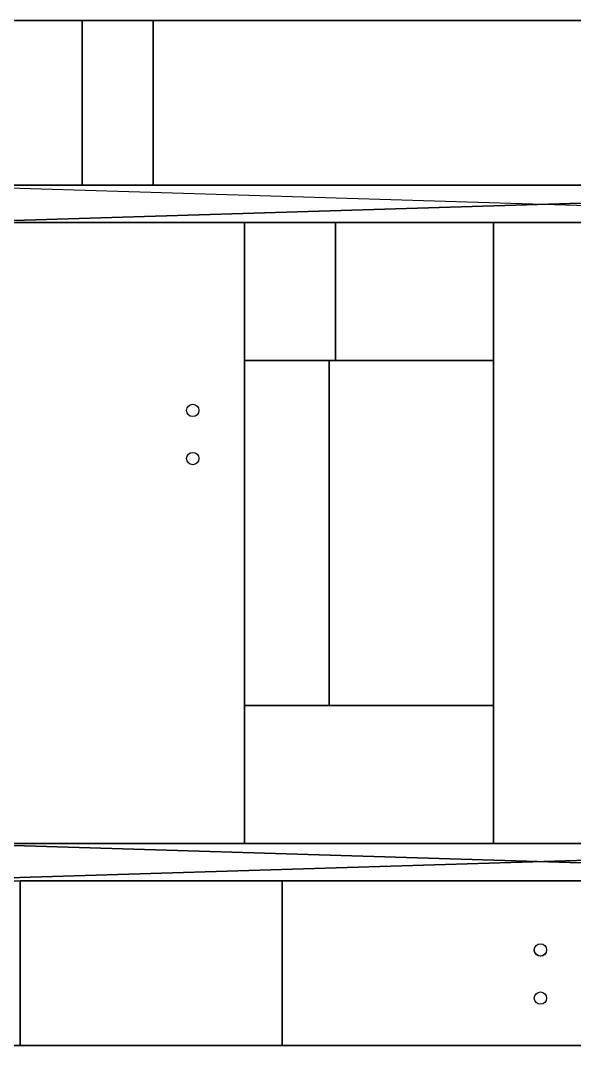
# Model space of a CAD drawing. Header units: metres. Extents: x -14 to 96, y -1 to 39.
# Drawn here: x 8.08 to 26.06, y 0 to 33.27 of the extents above; entities that cross this region are included whole.
import ezdxf

# ---------------------------------------------------------------- set-up
doc = ezdxf.new("R2010")
doc.units = ezdxf.units.M

msp = doc.modelspace()

# ---------------------------------------------------------------- linework, layer by layer
at = {"layer": 'ACTIVESTORAGE_BOT_1_ZN', "color": 43}
for points in [[(18.0975, 11.04106, 2.7432), (18.0975, 11.04106), (15.3543, 11.04106), (15.3543, 11.04106, 2.7432)], [(15.3543, 11.04106, 2.7432), (15.3543, 11.04106), (15.3543, 6.56114), (15.3543, 6.56114, 2.7432)], [(23.4315, 11.04106, 2.7432), (23.4315, 11.04106), (18.0975, 11.04106), (18.0975, 11.04106, 2.7432)], [(23.4315, 6.56114, 2.7432), (23.4315, 6.56114), (23.4315, 11.04106), (23.4315, 11.04106, 2.7432)], [(15.3543, 6.56114, 2.7432), (15.3543, 6.56114), (23.4315, 6.56114), (23.4315, 6.56114, 2.7432)]]:
    msp.add_3dface(points, dxfattribs=at)
at = {"layer": 'ACTIVESTORAGE_BOT_1_ZN', "color": 8}
msp.add_3dface([(23.4315, 11.04106), (23.4315, 6.56114), (15.3543, 6.56114), (15.3543, 11.04106)], dxfattribs=at)
at = {"layer": 'ACTIVESTORAGE_BOT_1_ZN', "color": 15}
msp.add_3dface([(15.3543, 11.04106, 2.7432), (15.3543, 6.56114, 2.7432), (23.4315, 6.56114, 2.7432), (23.4315, 11.04106, 2.7432)], dxfattribs=at)
at = {"layer": 'ACTIVESTORAGE_BOT_4_ZN', "color": 43}
for points in [[(18.31022, 26.71445, 2.7432), (18.31022, 26.71445), (15.3543, 26.71445), (15.3543, 26.71445, 2.7432)], [(15.3543, 26.71445, 2.7432), (15.3543, 26.71445), (15.3543, 22.23453), (15.3543, 22.23453, 2.7432)], [(18.31022, 22.23453, 2.7432), (18.31022, 22.23453), (18.31022, 26.71445), (18.31022, 26.71445, 2.7432)], [(15.3543, 22.23453, 2.7432), (15.3543, 22.23453), (18.0975, 22.23453), (18.0975, 22.23453, 2.7432)], [(18.0975, 22.23453, 2.7432), (18.0975, 22.23453), (18.31022, 22.23453), (18.31022, 22.23453, 2.7432)]]:
    msp.add_3dface(points, dxfattribs=at)
at = {"layer": 'ACTIVESTORAGE_BOT_4_ZN', "color": 8}
msp.add_3dface([(18.31022, 26.71445), (18.31022, 22.23453), (15.3543, 22.23453), (15.3543, 26.71445)], dxfattribs=at)
at = {"layer": 'ACTIVESTORAGE_BOT_4_ZN', "color": 15}
msp.add_3dface([(15.3543, 26.71445, 2.7432), (15.3543, 22.23453, 2.7432), (18.31022, 22.23453, 2.7432), (18.31022, 26.71445, 2.7432)], dxfattribs=at)
at = {"layer": 'ACTIVESTORAGE_MID_1_ZN', "color": 43}
for points in [[(18.0975, 11.04106, 6.7056), (18.0975, 11.04106, 3.9624), (15.3543, 11.04106, 3.9624), (15.3543, 11.04106, 6.7056)], [(15.3543, 11.04106, 6.7056), (15.3543, 11.04106, 3.9624), (15.3543, 6.56114, 3.9624), (15.3543, 6.56114, 6.7056)], [(23.4315, 11.04106, 6.7056), (23.4315, 11.04106, 3.9624), (18.0975, 11.04106, 3.9624), (18.0975, 11.04106, 6.7056)], [(23.4315, 6.56114, 6.7056), (23.4315, 6.56114, 3.9624), (23.4315, 11.04106, 3.9624), (23.4315, 11.04106, 6.7056)], [(15.3543, 6.56114, 6.7056), (15.3543, 6.56114, 3.9624), (23.4315, 6.56114, 3.9624), (23.4315, 6.56114, 6.7056)]]:
    msp.add_3dface(points, dxfattribs=at)
at = {"layer": 'ACTIVESTORAGE_MID_1_ZN', "color": 8}
msp.add_3dface([(23.4315, 11.04106, 3.9624), (23.4315, 6.56114, 3.9624), (15.3543, 6.56114, 3.9624), (15.3543, 11.04106, 3.9624)], dxfattribs=at)
at = {"layer": 'ACTIVESTORAGE_MID_1_ZN', "color": 15}
msp.add_3dface([(15.3543, 11.04106, 6.7056), (15.3543, 6.56114, 6.7056), (23.4315, 6.56114, 6.7056), (23.4315, 11.04106, 6.7056)], dxfattribs=at)
at = {"layer": 'ACTIVESTORAGE_MID_4_ZN', "color": 43}
for points in [[(18.31023, 26.71445, 6.7056), (18.31023, 26.71445, 3.9624), (15.3543, 26.71445, 3.9624), (15.3543, 26.71445, 6.7056)], [(15.3543, 26.71445, 6.7056), (15.3543, 26.71445, 3.9624), (15.3543, 22.23453, 3.9624), (15.3543, 22.23453, 6.7056)], [(18.31023, 22.23453, 6.7056), (18.31023, 22.23453, 3.9624), (18.31023, 26.71445, 3.9624), (18.31023, 26.71445, 6.7056)], [(15.3543, 22.23453, 6.7056), (15.3543, 22.23453, 3.9624), (18.0975, 22.23453, 3.9624), (18.0975, 22.23453, 6.7056)], [(18.0975, 22.23453, 6.7056), (18.0975, 22.23453, 3.9624), (18.31023, 22.23453, 3.9624), (18.31023, 22.23453, 6.7056)]]:
    msp.add_3dface(points, dxfattribs=at)
at = {"layer": 'ACTIVESTORAGE_MID_4_ZN', "color": 8}
msp.add_3dface([(18.31023, 26.71445, 3.9624), (18.31023, 22.23453, 3.9624), (15.3543, 22.23453, 3.9624), (15.3543, 26.71445, 3.9624)], dxfattribs=at)
at = {"layer": 'ACTIVESTORAGE_MID_4_ZN', "color": 15}
msp.add_3dface([(15.3543, 26.71445, 6.7056), (15.3543, 22.23453, 6.7056), (18.31023, 22.23453, 6.7056), (18.31023, 26.71445, 6.7056)], dxfattribs=at)
at = {"layer": 'ACTIVESTORAGE_TOP_1_ZN', "color": 43}
for points in [[(18.0975, 11.04106, 10.668), (18.0975, 11.04106, 7.9248), (15.3543, 11.04106, 7.9248), (15.3543, 11.04106, 10.668)], [(15.3543, 11.04106, 10.668), (15.3543, 11.04106, 7.9248), (15.3543, 6.56114, 7.9248), (15.3543, 6.56114, 10.668)], [(23.4315, 11.04106, 10.668), (23.4315, 11.04106, 7.9248), (18.0975, 11.04106, 7.9248), (18.0975, 11.04106, 10.668)], [(23.4315, 6.56114, 10.668), (23.4315, 6.56114, 7.9248), (23.4315, 11.04106, 7.9248), (23.4315, 11.04106, 10.668)], [(15.3543, 6.56114, 10.668), (15.3543, 6.56114, 7.9248), (23.4315, 6.56114, 7.9248), (23.4315, 6.56114, 10.668)]]:
    msp.add_3dface(points, dxfattribs=at)
at = {"layer": 'ACTIVESTORAGE_TOP_1_ZN', "color": 8}
msp.add_3dface([(23.4315, 11.04106, 7.9248), (23.4315, 6.56114, 7.9248), (15.3543, 6.56114, 7.9248), (15.3543, 11.04106, 7.9248)], dxfattribs=at)
at = {"layer": 'ACTIVESTORAGE_TOP_1_ZN', "color": 15}
msp.add_3dface([(15.3543, 11.04106, 10.668), (15.3543, 6.56114, 10.668), (23.4315, 6.56114, 10.668), (23.4315, 11.04106, 10.668)], dxfattribs=at)
at = {"layer": 'ACTIVESTORAGE_TOP_4_ZN', "color": 43}
for points in [[(18.31023, 26.71445, 10.668), (18.31023, 26.71445, 7.9248), (15.3543, 26.71445, 7.9248), (15.3543, 26.71445, 10.668)], [(15.3543, 26.71445, 10.668), (15.3543, 26.71445, 7.9248), (15.3543, 22.23453, 7.9248), (15.3543, 22.23453, 10.668)], [(18.31023, 22.23453, 10.668), (18.31023, 22.23453, 7.9248), (18.31023, 26.71445, 7.9248), (18.31023, 26.71445, 10.668)], [(15.3543, 22.23453, 10.668), (15.3543, 22.23453, 7.9248), (18.0975, 22.23453, 7.9248), (18.0975, 22.23453, 10.668)], [(18.0975, 22.23453, 10.668), (18.0975, 22.23453, 7.9248), (18.31023, 22.23453, 7.9248), (18.31023, 22.23453, 10.668)]]:
    msp.add_3dface(points, dxfattribs=at)
at = {"layer": 'ACTIVESTORAGE_TOP_4_ZN', "color": 8}
msp.add_3dface([(18.31023, 26.71445, 7.9248), (18.31023, 22.23453, 7.9248), (15.3543, 22.23453, 7.9248), (15.3543, 26.71445, 7.9248)], dxfattribs=at)
at = {"layer": 'ACTIVESTORAGE_TOP_4_ZN', "color": 15}
msp.add_3dface([(15.3543, 26.71445, 10.668), (15.3543, 22.23453, 10.668), (18.31023, 22.23453, 10.668), (18.31023, 26.71445, 10.668)], dxfattribs=at)
at = {"layer": 'CLASSROOM_BOT_ZN', "color": 43}
for points in [[(10.08221, 33.274, 2.7432), (10.08221, 33.274), (4.50374, 33.274), (4.50374, 33.274, 2.7432)], [(10.08221, 27.93365, 2.7432), (10.08221, 27.93365), (10.08221, 33.274), (10.08221, 33.274, 2.7432)], [(4.50374, 27.93365, 2.7432), (4.50374, 27.93365), (10.08221, 27.93365), (10.08221, 27.93365, 2.7432)]]:
    msp.add_3dface(points, dxfattribs=at)
at = {"layer": 'CLASSROOM_BOT_ZN', "color": 8}
msp.add_3dface([(10.08221, 33.274), (10.08221, 27.93365), (4.50374, 27.93365), (4.50374, 33.274)], dxfattribs=at)
at = {"layer": 'CLASSROOM_BOT_ZN', "color": 15}
msp.add_3dface([(4.50374, 33.274, 2.7432), (4.50374, 27.93365, 2.7432), (10.08221, 27.93365, 2.7432), (10.08221, 33.274, 2.7432)], dxfattribs=at)
at = {"layer": 'CLASSROOM_BOT_ZN', "color": 143}
msp.add_3dface([(10.05681, 33.274, 2.34088), (10.05681, 33.274, 1.02076), (4.52914, 33.274, 1.02076), (4.52914, 33.274, 2.34088)], dxfattribs=at)
at = {"layer": 'CORRIDOR_BOT_1_ZN', "color": 8}
msp.add_3dface([(4.50374, 5.34194), (5.72294, 6.56114), (44.18806, 6.56114)], dxfattribs=at)
at = {"layer": 'CORRIDOR_BOT_1_ZN', "color": 15}
for points in [[(4.50374, 5.34194, 2.7432), (45.40726, 5.34194, 2.7432), (44.18806, 6.56114, 2.7432)], [(4.50374, 5.34194, 2.7432), (44.18806, 6.56114, 2.7432), (5.72294, 6.56114, 2.7432)]]:
    msp.add_3dface(points, dxfattribs=at)
at = {"layer": 'CORRIDOR_BOT_1_ZN', "color": 43}
for points in [[(15.3543, 6.56114, 2.7432), (15.3543, 6.56114), (5.72294, 6.56114), (5.72294, 6.56114, 2.7432)], [(23.4315, 6.56114, 2.7432), (23.4315, 6.56114), (15.3543, 6.56114), (15.3543, 6.56114, 2.7432)], [(26.4795, 6.56114, 2.7432), (26.4795, 6.56114), (23.4315, 6.56114), (23.4315, 6.56114, 2.7432)], [(8.06926, 5.34194, 2.7432), (8.06926, 5.34194), (16.5735, 5.34194), (16.5735, 5.34194, 2.7432)], [(16.5735, 5.34194, 2.7432), (16.5735, 5.34194), (33.3375, 5.34194), (33.3375, 5.34194, 2.7432)]]:
    msp.add_3dface(points, dxfattribs=at)
at = {"layer": 'CORRIDOR_BOT_2_ZN', "color": 43}
for points in [[(10.08221, 27.93365, 2.7432), (10.08221, 27.93365), (4.50374, 27.93365), (4.50374, 27.93365, 2.7432)], [(45.40726, 27.93365, 2.7432), (45.40726, 27.93365), (10.08221, 27.93365), (10.08221, 27.93365, 2.7432)], [(5.72294, 26.71445, 2.7432), (5.72294, 26.71445), (15.3543, 26.71445), (15.3543, 26.71445, 2.7432)], [(15.3543, 26.71445, 2.7432), (15.3543, 26.71445), (18.31022, 26.71445), (18.31022, 26.71445, 2.7432)], [(18.31022, 26.71445, 2.7432), (18.31022, 26.71445), (23.4315, 26.71445), (23.4315, 26.71445, 2.7432)], [(23.4315, 26.71445, 2.7432), (23.4315, 26.71445), (26.4795, 26.71445), (26.4795, 26.71445, 2.7432)]]:
    msp.add_3dface(points, dxfattribs=at)
at = {"layer": 'CORRIDOR_BOT_2_ZN', "color": 8}
for points in [[(45.40726, 27.93365), (5.72294, 26.71445), (4.50374, 27.93365)], [(45.40726, 27.93365), (44.18806, 26.71445), (5.72294, 26.71445)]]:
    msp.add_3dface(points, dxfattribs=at)
at = {"layer": 'CORRIDOR_BOT_2_ZN', "color": 15}
msp.add_3dface([(4.50374, 27.93365, 2.7432), (5.72294, 26.71445, 2.7432), (44.18806, 26.71445, 2.7432)], dxfattribs=at)
at = {"layer": 'CORRIDOR_MID_1_ZN', "color": 8}
msp.add_3dface([(4.50374, 5.34194, 3.9624), (5.72294, 6.56114, 3.9624), (44.18806, 6.56114, 3.9624)], dxfattribs=at)
at = {"layer": 'CORRIDOR_MID_1_ZN', "color": 15}
for points in [[(4.50374, 5.34194, 6.7056), (45.40726, 5.34194, 6.7056), (44.18806, 6.56114, 6.7056)], [(4.50374, 5.34194, 6.7056), (44.18806, 6.56114, 6.7056), (5.72294, 6.56114, 6.7056)]]:
    msp.add_3dface(points, dxfattribs=at)
at = {"layer": 'CORRIDOR_MID_1_ZN', "color": 43}
for points in [[(15.3543, 6.56114, 6.7056), (15.3543, 6.56114, 3.9624), (5.72294, 6.56114, 3.9624), (5.72294, 6.56114, 6.7056)], [(23.4315, 6.56114, 6.7056), (23.4315, 6.56114, 3.9624), (15.3543, 6.56114, 3.9624), (15.3543, 6.56114, 6.7056)], [(26.4795, 6.56114, 6.7056), (26.4795, 6.56114, 3.9624), (23.4315, 6.56114, 3.9624), (23.4315, 6.56114, 6.7056)], [(8.06926, 5.34194, 6.7056), (8.06926, 5.34194, 3.9624), (16.5735, 5.34194, 3.9624), (16.5735, 5.34194, 6.7056)], [(16.5735, 5.34194, 6.7056), (16.5735, 5.34194, 3.9624), (33.3375, 5.34194, 3.9624), (33.3375, 5.34194, 6.7056)]]:
    msp.add_3dface(points, dxfattribs=at)
at = {"layer": 'CORRIDOR_MID_2_ZN', "color": 43}
for points in [[(10.08221, 27.93365, 6.7056), (10.08221, 27.93365, 3.9624), (4.50374, 27.93365, 3.9624), (4.50374, 27.93365, 6.7056)], [(12.39203, 27.93365, 6.7056), (12.39203, 27.93365, 3.9624), (10.08221, 27.93365, 3.9624), (10.08221, 27.93365, 6.7056)], [(45.40726, 27.93365, 6.7056), (45.40726, 27.93365, 3.9624), (12.39203, 27.93365, 3.9624), (12.39203, 27.93365, 6.7056)], [(5.72294, 26.71445, 6.7056), (5.72294, 26.71445, 3.9624), (15.3543, 26.71445, 3.9624), (15.3543, 26.71445, 6.7056)], [(15.3543, 26.71445, 6.7056), (15.3543, 26.71445, 3.9624), (18.31023, 26.71445, 3.9624), (18.31023, 26.71445, 6.7056)], [(18.31023, 26.71445, 6.7056), (18.31023, 26.71445, 3.9624), (23.4315, 26.71445, 3.9624), (23.4315, 26.71445, 6.7056)], [(23.4315, 26.71445, 6.7056), (23.4315, 26.71445, 3.9624), (26.4795, 26.71445, 3.9624), (26.4795, 26.71445, 6.7056)]]:
    msp.add_3dface(points, dxfattribs=at)
at = {"layer": 'CORRIDOR_MID_2_ZN', "color": 8}
for points in [[(45.40726, 27.93365, 3.9624), (5.72294, 26.71445, 3.9624), (4.50374, 27.93365, 3.9624)], [(45.40726, 27.93365, 3.9624), (44.18806, 26.71445, 3.9624), (5.72294, 26.71445, 3.9624)]]:
    msp.add_3dface(points, dxfattribs=at)
at = {"layer": 'CORRIDOR_MID_2_ZN', "color": 15}
msp.add_3dface([(4.50374, 27.93365, 6.7056), (5.72294, 26.71445, 6.7056), (44.18806, 26.71445, 6.7056)], dxfattribs=at)
at = {"layer": 'CORRIDOR_TOP_1_ZN', "color": 8}
msp.add_3dface([(4.50374, 5.34194, 7.9248), (5.72294, 6.56114, 7.9248), (44.18806, 6.56114, 7.9248)], dxfattribs=at)
at = {"layer": 'CORRIDOR_TOP_1_ZN', "color": 15}
for points in [[(4.50374, 5.34194, 10.668), (45.40726, 5.34194, 10.668), (44.18806, 6.56114, 10.668)], [(4.50374, 5.34194, 10.668), (44.18806, 6.56114, 10.668), (5.72294, 6.56114, 10.668)]]:
    msp.add_3dface(points, dxfattribs=at)
at = {"layer": 'CORRIDOR_TOP_1_ZN', "color": 43}
for points in [[(15.3543, 6.56114, 10.668), (15.3543, 6.56114, 7.9248), (5.72294, 6.56114, 7.9248), (5.72294, 6.56114, 10.668)], [(23.4315, 6.56114, 10.668), (23.4315, 6.56114, 7.9248), (15.3543, 6.56114, 7.9248), (15.3543, 6.56114, 10.668)], [(26.4795, 6.56114, 10.668), (26.4795, 6.56114, 7.9248), (23.4315, 6.56114, 7.9248), (23.4315, 6.56114, 10.668)], [(8.06926, 5.34194, 10.668), (8.06926, 5.34194, 7.9248), (16.5735, 5.34194, 7.9248), (16.5735, 5.34194, 10.668)], [(16.5735, 5.34194, 10.668), (16.5735, 5.34194, 7.9248), (33.3375, 5.34194, 7.9248), (33.3375, 5.34194, 10.668)]]:
    msp.add_3dface(points, dxfattribs=at)
at = {"layer": 'CORRIDOR_TOP_2_ZN', "color": 43}
for points in [[(10.08221, 27.93365, 10.668), (10.08221, 27.93365, 7.9248), (4.50374, 27.93365, 7.9248), (4.50374, 27.93365, 10.668)], [(12.39203, 27.93365, 10.668), (12.39203, 27.93365, 7.9248), (10.08221, 27.93365, 7.9248), (10.08221, 27.93365, 10.668)], [(45.40726, 27.93365, 10.668), (45.40726, 27.93365, 7.9248), (12.39203, 27.93365, 7.9248), (12.39203, 27.93365, 10.668)], [(5.72294, 26.71445, 10.668), (5.72294, 26.71445, 7.9248), (15.3543, 26.71445, 7.9248), (15.3543, 26.71445, 10.668)], [(15.3543, 26.71445, 10.668), (15.3543, 26.71445, 7.9248), (18.31023, 26.71445, 7.9248), (18.31023, 26.71445, 10.668)], [(18.31023, 26.71445, 10.668), (18.31023, 26.71445, 7.9248), (23.4315, 26.71445, 7.9248), (23.4315, 26.71445, 10.668)], [(23.4315, 26.71445, 10.668), (23.4315, 26.71445, 7.9248), (26.4795, 26.71445, 7.9248), (26.4795, 26.71445, 10.668)]]:
    msp.add_3dface(points, dxfattribs=at)
at = {"layer": 'CORRIDOR_TOP_2_ZN', "color": 8}
for points in [[(45.40726, 27.93365, 7.9248), (5.72294, 26.71445, 7.9248), (4.50374, 27.93365, 7.9248)], [(45.40726, 27.93365, 7.9248), (44.18806, 26.71445, 7.9248), (5.72294, 26.71445, 7.9248)]]:
    msp.add_3dface(points, dxfattribs=at)
at = {"layer": 'CORRIDOR_TOP_2_ZN', "color": 15}
msp.add_3dface([(4.50374, 27.93365, 10.668), (5.72294, 26.71445, 10.668), (44.18806, 26.71445, 10.668)], dxfattribs=at)
at = {"layer": 'DINING_BOT_ZN', "color": 43}
for points in [[(23.4315, 26.71445, 2.7432), (23.4315, 26.71445), (18.31022, 26.71445), (18.31022, 26.71445, 2.7432)], [(18.31022, 26.71445, 2.7432), (18.31022, 26.71445), (18.31022, 22.23453), (18.31022, 22.23453, 2.7432)], [(23.4315, 22.23453, 2.7432), (23.4315, 22.23453), (23.4315, 26.71445), (23.4315, 26.71445, 2.7432)], [(18.31022, 22.23453, 2.7432), (18.31022, 22.23453), (23.4315, 22.23453), (23.4315, 22.23453, 2.7432)]]:
    msp.add_3dface(points, dxfattribs=at)
at = {"layer": 'DINING_BOT_ZN', "color": 8}
msp.add_3dface([(23.4315, 26.71445), (23.4315, 22.23453), (18.31022, 22.23453), (18.31022, 26.71445)], dxfattribs=at)
at = {"layer": 'DINING_BOT_ZN', "color": 15}
msp.add_3dface([(18.31022, 26.71445, 2.7432), (18.31022, 22.23453, 2.7432), (23.4315, 22.23453, 2.7432), (23.4315, 26.71445, 2.7432)], dxfattribs=at)
at = {"layer": 'DINING_MID_ZN', "color": 43}
for points in [[(23.4315, 26.71445, 6.7056), (23.4315, 26.71445, 3.9624), (18.31023, 26.71445, 3.9624), (18.31023, 26.71445, 6.7056)], [(18.31023, 26.71445, 6.7056), (18.31023, 26.71445, 3.9624), (18.31023, 22.23453, 3.9624), (18.31023, 22.23453, 6.7056)], [(23.4315, 22.23453, 6.7056), (23.4315, 22.23453, 3.9624), (23.4315, 26.71445, 3.9624), (23.4315, 26.71445, 6.7056)], [(18.31023, 22.23453, 6.7056), (18.31023, 22.23453, 3.9624), (23.4315, 22.23453, 3.9624), (23.4315, 22.23453, 6.7056)]]:
    msp.add_3dface(points, dxfattribs=at)
at = {"layer": 'DINING_MID_ZN', "color": 8}
msp.add_3dface([(23.4315, 26.71445, 3.9624), (23.4315, 22.23453, 3.9624), (18.31023, 22.23453, 3.9624), (18.31023, 26.71445, 3.9624)], dxfattribs=at)
at = {"layer": 'DINING_MID_ZN', "color": 15}
msp.add_3dface([(18.31023, 26.71445, 6.7056), (18.31023, 22.23453, 6.7056), (23.4315, 22.23453, 6.7056), (23.4315, 26.71445, 6.7056)], dxfattribs=at)
at = {"layer": 'DINING_TOP_ZN', "color": 43}
for points in [[(23.4315, 26.71445, 10.668), (23.4315, 26.71445, 7.9248), (18.31023, 26.71445, 7.9248), (18.31023, 26.71445, 10.668)], [(18.31023, 26.71445, 10.668), (18.31023, 26.71445, 7.9248), (18.31023, 22.23453, 7.9248), (18.31023, 22.23453, 10.668)], [(23.4315, 22.23453, 10.668), (23.4315, 22.23453, 7.9248), (23.4315, 26.71445, 7.9248), (23.4315, 26.71445, 10.668)], [(18.31023, 22.23453, 10.668), (18.31023, 22.23453, 7.9248), (23.4315, 22.23453, 7.9248), (23.4315, 22.23453, 10.668)]]:
    msp.add_3dface(points, dxfattribs=at)
at = {"layer": 'DINING_TOP_ZN', "color": 8}
msp.add_3dface([(23.4315, 26.71445, 7.9248), (23.4315, 22.23453, 7.9248), (18.31023, 22.23453, 7.9248), (18.31023, 26.71445, 7.9248)], dxfattribs=at)
at = {"layer": 'DINING_TOP_ZN', "color": 15}
msp.add_3dface([(18.31023, 26.71445, 10.668), (18.31023, 22.23453, 10.668), (23.4315, 22.23453, 10.668), (23.4315, 26.71445, 10.668)], dxfattribs=at)
at = {"layer": 'ENCLOSEDOFFICE_BOT_3_ZN', "color": 5}
msp.add_circle((24.9555, 3.10268, 0.762), 0.2, dxfattribs=at)
msp.add_circle((24.9555, 3.10268, 0.762), 0.2, dxfattribs=at)
at = {"layer": 'ENCLOSEDOFFICE_BOT_3_ZN', "color": 10}
msp.add_circle((24.9555, 1.53967, 0.762), 0.2, dxfattribs=at)
msp.add_circle((24.9555, 1.53967, 0.762), 0.2, dxfattribs=at)
at = {"layer": 'ENCLOSEDOFFICE_BOT_3_ZN', "color": 43}
for points in [[(16.5735, 5.34194, 2.7432), (16.5735, 5.34194), (8.06926, 5.34194), (8.06926, 5.34194, 2.7432)], [(16.5735, 0, 2.7432), (16.5735, 0), (16.5735, 5.34194), (16.5735, 5.34194, 2.7432)], [(8.06926, 0, 2.7432), (8.06926, 0), (16.5735, 0), (16.5735, 0, 2.7432)]]:
    msp.add_3dface(points, dxfattribs=at)
at = {"layer": 'ENCLOSEDOFFICE_BOT_3_ZN', "color": 8}
msp.add_3dface([(16.5735, 5.34194), (16.5735, 0), (8.06926, 0), (8.06926, 5.34194)], dxfattribs=at)
at = {"layer": 'ENCLOSEDOFFICE_BOT_3_ZN', "color": 15}
msp.add_3dface([(8.06926, 5.34194, 2.7432), (8.06926, 0, 2.7432), (16.5735, 0, 2.7432), (16.5735, 5.34194, 2.7432)], dxfattribs=at)
at = {"layer": 'ENCLOSEDOFFICE_BOT_3_ZN', "color": 143}
msp.add_3dface([(8.09466, 0, 2.33672), (8.09466, 0, 1.02076), (16.5481, 0, 1.02076), (16.5481, 0, 2.33672)], dxfattribs=at)
at = {"layer": 'ENCLOSEDOFFICE_BOT_4_ZN', "color": 5}
msp.add_circle((24.9555, 3.10268, 0.762), 0.2, dxfattribs=at)
msp.add_circle((24.9555, 3.10268, 0.762), 0.2, dxfattribs=at)
at = {"layer": 'ENCLOSEDOFFICE_BOT_4_ZN', "color": 10}
msp.add_circle((24.9555, 1.53967, 0.762), 0.2, dxfattribs=at)
msp.add_circle((24.9555, 1.53967, 0.762), 0.2, dxfattribs=at)
at = {"layer": 'ENCLOSEDOFFICE_MID_3_ZN', "color": 43}
for points in [[(12.39203, 33.274, 6.7056), (12.39203, 33.274, 3.9624), (4.50374, 33.274, 3.9624), (4.50374, 33.274, 6.7056)], [(12.39203, 27.93365, 6.7056), (12.39203, 27.93365, 3.9624), (12.39203, 33.274, 3.9624), (12.39203, 33.274, 6.7056)], [(4.50374, 27.93365, 6.7056), (4.50374, 27.93365, 3.9624), (10.08221, 27.93365, 3.9624), (10.08221, 27.93365, 6.7056)], [(10.08221, 27.93365, 6.7056), (10.08221, 27.93365, 3.9624), (12.39203, 27.93365, 3.9624), (12.39203, 27.93365, 6.7056)]]:
    msp.add_3dface(points, dxfattribs=at)
at = {"layer": 'ENCLOSEDOFFICE_MID_3_ZN', "color": 8}
msp.add_3dface([(12.39203, 33.274, 3.9624), (12.39203, 27.93365, 3.9624), (4.50374, 27.93365, 3.9624), (4.50374, 33.274, 3.9624)], dxfattribs=at)
at = {"layer": 'ENCLOSEDOFFICE_MID_3_ZN', "color": 15}
msp.add_3dface([(4.50374, 33.274, 6.7056), (4.50374, 27.93365, 6.7056), (12.39203, 27.93365, 6.7056), (12.39203, 33.274, 6.7056)], dxfattribs=at)
at = {"layer": 'ENCLOSEDOFFICE_MID_3_ZN', "color": 143}
msp.add_3dface([(12.36663, 33.274, 6.29974), (12.36663, 33.274, 4.98316), (4.52914, 33.274, 4.98316), (4.52914, 33.274, 6.29974)], dxfattribs=at)
at = {"layer": 'ENCLOSEDOFFICE_MID_5_ZN', "color": 5}
msp.add_circle((13.67136, 20.61818, 0.762), 0.2, dxfattribs=at)
msp.add_circle((13.67136, 20.61818, 0.762), 0.2, dxfattribs=at)
at = {"layer": 'ENCLOSEDOFFICE_MID_5_ZN', "color": 10}
msp.add_circle((13.67136, 19.05229, 0.762), 0.2, dxfattribs=at)
msp.add_circle((13.67136, 19.05229, 0.762), 0.2, dxfattribs=at)
at = {"layer": 'ENCLOSEDOFFICE_TOP_3_ZN', "color": 43}
for points in [[(12.39203, 33.274, 10.668), (12.39203, 33.274, 7.9248), (4.50374, 33.274, 7.9248), (4.50374, 33.274, 10.668)], [(12.39203, 27.93365, 10.668), (12.39203, 27.93365, 7.9248), (12.39203, 33.274, 7.9248), (12.39203, 33.274, 10.668)], [(4.50374, 27.93365, 10.668), (4.50374, 27.93365, 7.9248), (10.08221, 27.93365, 7.9248), (10.08221, 27.93365, 10.668)], [(10.08221, 27.93365, 10.668), (10.08221, 27.93365, 7.9248), (12.39203, 27.93365, 7.9248), (12.39203, 27.93365, 10.668)]]:
    msp.add_3dface(points, dxfattribs=at)
at = {"layer": 'ENCLOSEDOFFICE_TOP_3_ZN', "color": 8}
msp.add_3dface([(12.39203, 33.274, 7.9248), (12.39203, 27.93365, 7.9248), (4.50374, 27.93365, 7.9248), (4.50374, 33.274, 7.9248)], dxfattribs=at)
at = {"layer": 'ENCLOSEDOFFICE_TOP_3_ZN', "color": 15}
msp.add_3dface([(4.50374, 33.274, 10.668), (4.50374, 27.93365, 10.668), (12.39203, 27.93365, 10.668), (12.39203, 33.274, 10.668)], dxfattribs=at)
at = {"layer": 'ENCLOSEDOFFICE_TOP_3_ZN', "color": 143}
msp.add_3dface([(12.36663, 33.274, 10.26214), (12.36663, 33.274, 8.94556), (4.52914, 33.274, 8.94556), (4.52914, 33.274, 10.26214)], dxfattribs=at)
at = {"layer": 'FIRSTFLOOR_PLENUM_ZN', "color": 43}
for points in [[(49.911, 33.274, 3.9624), (49.911, 33.274, 2.7432), (0, 33.274, 2.7432), (0, 33.274, 3.9624)], [(0, 0, 3.9624), (0, 0, 2.7432), (49.911, 0, 2.7432), (49.911, 0, 3.9624)]]:
    msp.add_3dface(points, dxfattribs=at)
at = {"layer": 'FIRSTFLOOR_PLENUM_ZN', "color": 8}
for points in [[(10.08221, 33.274, 2.7432), (10.08221, 27.93365, 2.7432), (4.50374, 27.93365, 2.7432), (4.50374, 33.274, 2.7432)], [(45.40726, 33.274, 2.7432), (45.40726, 27.93365, 2.7432), (10.08221, 27.93365, 2.7432), (10.08221, 33.274, 2.7432)], [(45.40726, 27.93365, 2.7432), (5.72294, 26.71445, 2.7432), (4.50374, 27.93365, 2.7432)], [(45.40726, 27.93365, 2.7432), (44.18806, 26.71445, 2.7432), (5.72294, 26.71445, 2.7432)], [(15.3543, 26.71445, 2.7432), (15.3543, 6.56114, 2.7432), (5.72294, 6.56114, 2.7432), (5.72294, 26.71445, 2.7432)], [(18.31022, 26.71445, 2.7432), (18.31022, 22.23453, 2.7432), (15.3543, 22.23453, 2.7432), (15.3543, 26.71445, 2.7432)], [(23.4315, 26.71445, 2.7432), (23.4315, 22.23453, 2.7432), (18.31022, 22.23453, 2.7432), (18.31022, 26.71445, 2.7432)], [(26.4795, 26.71445, 2.7432), (26.4795, 6.56114, 2.7432), (23.4315, 6.56114, 2.7432), (23.4315, 26.71445, 2.7432)], [(18.0975, 22.23453, 2.7432), (18.0975, 11.04106, 2.7432), (15.3543, 11.04106, 2.7432), (15.3543, 22.23453, 2.7432)], [(23.4315, 22.23453, 2.7432), (23.4315, 11.04106, 2.7432), (18.0975, 11.04106, 2.7432), (18.0975, 22.23453, 2.7432)], [(23.4315, 11.04106, 2.7432), (23.4315, 6.56114, 2.7432), (15.3543, 6.56114, 2.7432), (15.3543, 11.04106, 2.7432)], [(4.50374, 5.34194, 2.7432), (5.72294, 6.56114, 2.7432), (44.18806, 6.56114, 2.7432)], [(16.5735, 5.34194, 2.7432), (16.5735, 0, 2.7432), (8.06926, 0, 2.7432), (8.06926, 5.34194, 2.7432)], [(33.3375, 5.34194, 2.7432), (33.3375, 0, 2.7432), (16.5735, 0, 2.7432), (16.5735, 5.34194, 2.7432)]]:
    msp.add_3dface(points, dxfattribs=at)
at = {"layer": 'FIRSTFLOOR_PLENUM_ZN', "color": 15}
for points in [[(4.50374, 33.274, 3.9624), (4.50374, 27.93365, 3.9624), (12.39203, 27.93365, 3.9624), (12.39203, 33.274, 3.9624)], [(12.39203, 33.274, 3.9624), (12.39203, 27.93365, 3.9624), (45.40726, 27.93365, 3.9624), (45.40726, 33.274, 3.9624)], [(4.50374, 27.93365, 3.9624), (5.72294, 26.71445, 3.9624), (44.18806, 26.71445, 3.9624)], [(5.72294, 26.71445, 3.9624), (5.72294, 6.56114, 3.9624), (15.3543, 6.56114, 3.9624), (15.3543, 26.71445, 3.9624)], [(15.3543, 26.71445, 3.9624), (15.3543, 22.23453, 3.9624), (18.31023, 22.23453, 3.9624), (18.31023, 26.71445, 3.9624)], [(18.31023, 26.71445, 3.9624), (18.31023, 22.23453, 3.9624), (23.4315, 22.23453, 3.9624), (23.4315, 26.71445, 3.9624)], [(23.4315, 26.71445, 3.9624), (23.4315, 6.56114, 3.9624), (26.4795, 6.56114, 3.9624), (26.4795, 26.71445, 3.9624)], [(15.3543, 22.23453, 3.9624), (15.3543, 11.04106, 3.9624), (18.0975, 11.04106, 3.9624), (18.0975, 22.23453, 3.9624)], [(18.0975, 22.23453, 3.9624), (18.0975, 11.04106, 3.9624), (23.4315, 11.04106, 3.9624), (23.4315, 22.23453, 3.9624)], [(15.3543, 11.04106, 3.9624), (15.3543, 6.56114, 3.9624), (23.4315, 6.56114, 3.9624), (23.4315, 11.04106, 3.9624)], [(5.72294, 6.56114, 3.9624), (4.50374, 5.34194, 3.9624), (45.40726, 5.34194, 3.9624)], [(44.18806, 6.56114, 3.9624), (5.72294, 6.56114, 3.9624), (45.40726, 5.34194, 3.9624)], [(8.06926, 5.34194, 3.9624), (8.06926, 0, 3.9624), (41.84174, 0, 3.9624), (41.84174, 5.34194, 3.9624)]]:
    msp.add_3dface(points, dxfattribs=at)
at = {"layer": 'LOBBY_BOT_ZN', "color": 43}
for points in [[(26.4795, 26.71445, 2.7432), (26.4795, 26.71445), (23.4315, 26.71445), (23.4315, 26.71445, 2.7432)], [(23.4315, 26.71445, 2.7432), (23.4315, 26.71445), (23.4315, 22.23453), (23.4315, 22.23453, 2.7432)], [(23.4315, 22.23453, 2.7432), (23.4315, 22.23453), (23.4315, 11.04106), (23.4315, 11.04106, 2.7432)], [(23.4315, 11.04106, 2.7432), (23.4315, 11.04106), (23.4315, 6.56114), (23.4315, 6.56114, 2.7432)], [(23.4315, 6.56114, 2.7432), (23.4315, 6.56114), (26.4795, 6.56114), (26.4795, 6.56114, 2.7432)]]:
    msp.add_3dface(points, dxfattribs=at)
at = {"layer": 'LOBBY_BOT_ZN', "color": 8}
msp.add_3dface([(26.4795, 26.71445), (26.4795, 6.56114), (23.4315, 6.56114), (23.4315, 26.71445)], dxfattribs=at)
at = {"layer": 'LOBBY_BOT_ZN', "color": 15}
msp.add_3dface([(23.4315, 26.71445, 2.7432), (23.4315, 6.56114, 2.7432), (26.4795, 6.56114, 2.7432), (26.4795, 26.71445, 2.7432)], dxfattribs=at)
at = {"layer": 'LOBBY_MID_ZN', "color": 43}
for points in [[(26.4795, 26.71445, 6.7056), (26.4795, 26.71445, 3.9624), (23.4315, 26.71445, 3.9624), (23.4315, 26.71445, 6.7056)], [(23.4315, 26.71445, 6.7056), (23.4315, 26.71445, 3.9624), (23.4315, 22.23453, 3.9624), (23.4315, 22.23453, 6.7056)], [(23.4315, 22.23453, 6.7056), (23.4315, 22.23453, 3.9624), (23.4315, 11.04106, 3.9624), (23.4315, 11.04106, 6.7056)], [(23.4315, 11.04106, 6.7056), (23.4315, 11.04106, 3.9624), (23.4315, 6.56114, 3.9624), (23.4315, 6.56114, 6.7056)], [(23.4315, 6.56114, 6.7056), (23.4315, 6.56114, 3.9624), (26.4795, 6.56114, 3.9624), (26.4795, 6.56114, 6.7056)]]:
    msp.add_3dface(points, dxfattribs=at)
at = {"layer": 'LOBBY_MID_ZN', "color": 8}
msp.add_3dface([(26.4795, 26.71445, 3.9624), (26.4795, 6.56114, 3.9624), (23.4315, 6.56114, 3.9624), (23.4315, 26.71445, 3.9624)], dxfattribs=at)
at = {"layer": 'LOBBY_MID_ZN', "color": 15}
msp.add_3dface([(23.4315, 26.71445, 6.7056), (23.4315, 6.56114, 6.7056), (26.4795, 6.56114, 6.7056), (26.4795, 26.71445, 6.7056)], dxfattribs=at)
at = {"layer": 'LOBBY_TOP_ZN', "color": 43}
for points in [[(26.4795, 26.71445, 10.668), (26.4795, 26.71445, 7.9248), (23.4315, 26.71445, 7.9248), (23.4315, 26.71445, 10.668)], [(23.4315, 26.71445, 10.668), (23.4315, 26.71445, 7.9248), (23.4315, 22.23453, 7.9248), (23.4315, 22.23453, 10.668)], [(23.4315, 22.23453, 10.668), (23.4315, 22.23453, 7.9248), (23.4315, 11.04106, 7.9248), (23.4315, 11.04106, 10.668)], [(23.4315, 11.04106, 10.668), (23.4315, 11.04106, 7.9248), (23.4315, 6.56114, 7.9248), (23.4315, 6.56114, 10.668)], [(23.4315, 6.56114, 10.668), (23.4315, 6.56114, 7.9248), (26.4795, 6.56114, 7.9248), (26.4795, 6.56114, 10.668)]]:
    msp.add_3dface(points, dxfattribs=at)
at = {"layer": 'LOBBY_TOP_ZN', "color": 8}
msp.add_3dface([(26.4795, 26.71445, 7.9248), (26.4795, 6.56114, 7.9248), (23.4315, 6.56114, 7.9248), (23.4315, 26.71445, 7.9248)], dxfattribs=at)
at = {"layer": 'LOBBY_TOP_ZN', "color": 15}
msp.add_3dface([(23.4315, 26.71445, 10.668), (23.4315, 6.56114, 10.668), (26.4795, 6.56114, 10.668), (26.4795, 26.71445, 10.668)], dxfattribs=at)
at = {"layer": 'LOUNGE_BOT_ZN', "color": 5}
msp.add_circle((24.9555, 3.10268, 0.762), 0.2, dxfattribs=at)
msp.add_circle((24.9555, 3.10268, 0.762), 0.2, dxfattribs=at)
at = {"layer": 'LOUNGE_BOT_ZN', "color": 10}
msp.add_circle((24.9555, 1.53967, 0.762), 0.2, dxfattribs=at)
msp.add_circle((24.9555, 1.53967, 0.762), 0.2, dxfattribs=at)
at = {"layer": 'LOUNGE_BOT_ZN', "color": 43}
for points in [[(33.3375, 5.34194, 2.7432), (33.3375, 5.34194), (16.5735, 5.34194), (16.5735, 5.34194, 2.7432)], [(16.5735, 5.34194, 2.7432), (16.5735, 5.34194), (16.5735, 0), (16.5735, 0, 2.7432)], [(16.5735, 0, 2.7432), (16.5735, 0), (33.3375, 0), (33.3375, 0, 2.7432)]]:
    msp.add_3dface(points, dxfattribs=at)
at = {"layer": 'LOUNGE_BOT_ZN', "color": 8}
msp.add_3dface([(33.3375, 5.34194), (33.3375, 0), (16.5735, 0), (16.5735, 5.34194)], dxfattribs=at)
at = {"layer": 'LOUNGE_BOT_ZN', "color": 15}
msp.add_3dface([(16.5735, 5.34194, 2.7432), (16.5735, 0, 2.7432), (33.3375, 0, 2.7432), (33.3375, 5.34194, 2.7432)], dxfattribs=at)
at = {"layer": 'LOUNGE_BOT_ZN', "color": 143}
msp.add_3dface([(16.5989, 0, 2.33284), (16.5989, 0, 1.02076), (33.3121, 0, 1.02076), (33.3121, 0, 2.33284)], dxfattribs=at)
at = {"layer": 'MIDFLOOR_PLENUM_ZN', "color": 43}
for points in [[(49.911, 33.274, 7.9248), (49.911, 33.274, 6.7056), (0, 33.274, 6.7056), (0, 33.274, 7.9248)], [(0, 0, 7.9248), (0, 0, 6.7056), (49.911, 0, 6.7056), (49.911, 0, 7.9248)]]:
    msp.add_3dface(points, dxfattribs=at)
at = {"layer": 'MIDFLOOR_PLENUM_ZN', "color": 8}
for points in [[(12.39203, 33.274, 6.7056), (12.39203, 27.93365, 6.7056), (4.50374, 27.93365, 6.7056), (4.50374, 33.274, 6.7056)], [(45.40726, 33.274, 6.7056), (45.40726, 27.93365, 6.7056), (12.39203, 27.93365, 6.7056), (12.39203, 33.274, 6.7056)], [(45.40726, 27.93365, 6.7056), (5.72294, 26.71445, 6.7056), (4.50374, 27.93365, 6.7056)], [(45.40726, 27.93365, 6.7056), (44.18806, 26.71445, 6.7056), (5.72294, 26.71445, 6.7056)], [(15.3543, 26.71445, 6.7056), (15.3543, 6.56114, 6.7056), (5.72294, 6.56114, 6.7056), (5.72294, 26.71445, 6.7056)], [(18.31023, 26.71445, 6.7056), (18.31023, 22.23453, 6.7056), (15.3543, 22.23453, 6.7056), (15.3543, 26.71445, 6.7056)], [(23.4315, 26.71445, 6.7056), (23.4315, 22.23453, 6.7056), (18.31023, 22.23453, 6.7056), (18.31023, 26.71445, 6.7056)], [(26.4795, 26.71445, 6.7056), (26.4795, 6.56114, 6.7056), (23.4315, 6.56114, 6.7056), (23.4315, 26.71445, 6.7056)], [(18.0975, 22.23453, 6.7056), (18.0975, 11.04106, 6.7056), (15.3543, 11.04106, 6.7056), (15.3543, 22.23453, 6.7056)], [(23.4315, 22.23453, 6.7056), (23.4315, 11.04106, 6.7056), (18.0975, 11.04106, 6.7056), (18.0975, 22.23453, 6.7056)], [(23.4315, 11.04106, 6.7056), (23.4315, 6.56114, 6.7056), (15.3543, 6.56114, 6.7056), (15.3543, 11.04106, 6.7056)], [(4.50374, 5.34194, 6.7056), (5.72294, 6.56114, 6.7056), (44.18806, 6.56114, 6.7056)], [(41.84174, 5.34194, 6.7056), (41.84174, 0, 6.7056), (8.06926, 0, 6.7056), (8.06926, 5.34194, 6.7056)]]:
    msp.add_3dface(points, dxfattribs=at)
at = {"layer": 'OPENOFFICE_BOT_1_ZN', "color": 43}
for points in [[(15.3543, 26.71445, 2.7432), (15.3543, 26.71445), (5.72294, 26.71445), (5.72294, 26.71445, 2.7432)], [(15.3543, 22.23453, 2.7432), (15.3543, 22.23453), (15.3543, 26.71445), (15.3543, 26.71445, 2.7432)], [(15.3543, 11.04106, 2.7432), (15.3543, 11.04106), (15.3543, 22.23453), (15.3543, 22.23453, 2.7432)], [(15.3543, 6.56114, 2.7432), (15.3543, 6.56114), (15.3543, 11.04106), (15.3543, 11.04106, 2.7432)], [(5.72294, 6.56114, 2.7432), (5.72294, 6.56114), (15.3543, 6.56114), (15.3543, 6.56114, 2.7432)]]:
    msp.add_3dface(points, dxfattribs=at)
at = {"layer": 'OPENOFFICE_BOT_1_ZN', "color": 8}
msp.add_3dface([(15.3543, 26.71445), (15.3543, 6.56114), (5.72294, 6.56114), (5.72294, 26.71445)], dxfattribs=at)
at = {"layer": 'OPENOFFICE_BOT_1_ZN', "color": 15}
msp.add_3dface([(5.72294, 26.71445, 2.7432), (5.72294, 6.56114, 2.7432), (15.3543, 6.56114, 2.7432), (15.3543, 26.71445, 2.7432)], dxfattribs=at)
at = {"layer": 'OPENOFFICE_BOT_3_ZN', "color": 43}
for points in [[(45.40726, 33.274, 2.7432), (45.40726, 33.274), (10.08221, 33.274), (10.08221, 33.274, 2.7432)], [(10.08221, 33.274, 2.7432), (10.08221, 33.274), (10.08221, 27.93365), (10.08221, 27.93365, 2.7432)], [(10.08221, 27.93365, 2.7432), (10.08221, 27.93365), (45.40726, 27.93365), (45.40726, 27.93365, 2.7432)]]:
    msp.add_3dface(points, dxfattribs=at)
at = {"layer": 'OPENOFFICE_BOT_3_ZN', "color": 8}
msp.add_3dface([(45.40726, 33.274), (45.40726, 27.93365), (10.08221, 27.93365), (10.08221, 33.274)], dxfattribs=at)
at = {"layer": 'OPENOFFICE_BOT_3_ZN', "color": 15}
msp.add_3dface([(10.08221, 33.274, 2.7432), (10.08221, 27.93365, 2.7432), (45.40726, 27.93365, 2.7432), (45.40726, 33.274, 2.7432)], dxfattribs=at)
at = {"layer": 'OPENOFFICE_BOT_3_ZN', "color": 143}
msp.add_3dface([(45.38186, 33.274, 2.33075), (45.38186, 33.274, 1.02076), (10.10761, 33.274, 1.02076), (10.10761, 33.274, 2.33075)], dxfattribs=at)
at = {"layer": 'OPENOFFICE_MID_1_ZN', "color": 43}
for points in [[(15.3543, 26.71445, 6.7056), (15.3543, 26.71445, 3.9624), (5.72294, 26.71445, 3.9624), (5.72294, 26.71445, 6.7056)], [(15.3543, 22.23453, 6.7056), (15.3543, 22.23453, 3.9624), (15.3543, 26.71445, 3.9624), (15.3543, 26.71445, 6.7056)], [(15.3543, 11.04106, 6.7056), (15.3543, 11.04106, 3.9624), (15.3543, 22.23453, 3.9624), (15.3543, 22.23453, 6.7056)], [(15.3543, 6.56114, 6.7056), (15.3543, 6.56114, 3.9624), (15.3543, 11.04106, 3.9624), (15.3543, 11.04106, 6.7056)], [(5.72294, 6.56114, 6.7056), (5.72294, 6.56114, 3.9624), (15.3543, 6.56114, 3.9624), (15.3543, 6.56114, 6.7056)]]:
    msp.add_3dface(points, dxfattribs=at)
at = {"layer": 'OPENOFFICE_MID_1_ZN', "color": 8}
msp.add_3dface([(15.3543, 26.71445, 3.9624), (15.3543, 6.56114, 3.9624), (5.72294, 6.56114, 3.9624), (5.72294, 26.71445, 3.9624)], dxfattribs=at)
at = {"layer": 'OPENOFFICE_MID_1_ZN', "color": 15}
msp.add_3dface([(5.72294, 26.71445, 6.7056), (5.72294, 6.56114, 6.7056), (15.3543, 6.56114, 6.7056), (15.3543, 26.71445, 6.7056)], dxfattribs=at)
at = {"layer": 'OPENOFFICE_MID_3_ZN', "color": 43}
for points in [[(45.40726, 33.274, 6.7056), (45.40726, 33.274, 3.9624), (12.39203, 33.274, 3.9624), (12.39203, 33.274, 6.7056)], [(12.39203, 33.274, 6.7056), (12.39203, 33.274, 3.9624), (12.39203, 27.93365, 3.9624), (12.39203, 27.93365, 6.7056)], [(12.39203, 27.93365, 6.7056), (12.39203, 27.93365, 3.9624), (45.40726, 27.93365, 3.9624), (45.40726, 27.93365, 6.7056)]]:
    msp.add_3dface(points, dxfattribs=at)
at = {"layer": 'OPENOFFICE_MID_3_ZN', "color": 8}
msp.add_3dface([(45.40726, 33.274, 3.9624), (45.40726, 27.93365, 3.9624), (12.39203, 27.93365, 3.9624), (12.39203, 33.274, 3.9624)], dxfattribs=at)
at = {"layer": 'OPENOFFICE_MID_3_ZN', "color": 15}
msp.add_3dface([(12.39203, 33.274, 6.7056), (12.39203, 27.93365, 6.7056), (45.40726, 27.93365, 6.7056), (45.40726, 33.274, 6.7056)], dxfattribs=at)
at = {"layer": 'OPENOFFICE_MID_3_ZN', "color": 143}
msp.add_3dface([(45.38186, 33.274, 6.29328), (45.38186, 33.274, 4.98316), (12.41743, 33.274, 4.98316), (12.41743, 33.274, 6.29328)], dxfattribs=at)
at = {"layer": 'OPENOFFICE_MID_4_ZN', "color": 5}
msp.add_circle((24.9555, 3.10001, 4.7244), 0.2, dxfattribs=at)
msp.add_circle((24.9555, 3.10001, 4.7244), 0.2, dxfattribs=at)
at = {"layer": 'OPENOFFICE_MID_4_ZN', "color": 10}
msp.add_circle((24.9555, 1.53835, 4.7244), 0.2, dxfattribs=at)
msp.add_circle((24.9555, 1.53835, 4.7244), 0.2, dxfattribs=at)
at = {"layer": 'OPENOFFICE_MID_4_ZN', "color": 43}
for points in [[(16.5735, 5.34194, 6.7056), (16.5735, 5.34194, 3.9624), (8.06926, 5.34194, 3.9624), (8.06926, 5.34194, 6.7056)], [(33.3375, 5.34194, 6.7056), (33.3375, 5.34194, 3.9624), (16.5735, 5.34194, 3.9624), (16.5735, 5.34194, 6.7056)], [(8.06926, 0, 6.7056), (8.06926, 0, 3.9624), (41.84174, 0, 3.9624), (41.84174, 0, 6.7056)]]:
    msp.add_3dface(points, dxfattribs=at)
at = {"layer": 'OPENOFFICE_MID_4_ZN', "color": 8}
msp.add_3dface([(41.84174, 5.34194, 3.9624), (41.84174, 0, 3.9624), (8.06926, 0, 3.9624), (8.06926, 5.34194, 3.9624)], dxfattribs=at)
at = {"layer": 'OPENOFFICE_MID_4_ZN', "color": 15}
msp.add_3dface([(8.06926, 5.34194, 6.7056), (8.06926, 0, 6.7056), (41.84174, 0, 6.7056), (41.84174, 5.34194, 6.7056)], dxfattribs=at)
at = {"layer": 'OPENOFFICE_MID_4_ZN', "color": 143}
msp.add_3dface([(8.09466, 0, 6.29323), (8.09466, 0, 4.98316), (41.81634, 0, 4.98316), (41.81634, 0, 6.29323)], dxfattribs=at)
at = {"layer": 'OPENOFFICE_TOP_1_ZN', "color": 43}
for points in [[(15.3543, 26.71445, 10.668), (15.3543, 26.71445, 7.9248), (5.72294, 26.71445, 7.9248), (5.72294, 26.71445, 10.668)], [(15.3543, 22.23453, 10.668), (15.3543, 22.23453, 7.9248), (15.3543, 26.71445, 7.9248), (15.3543, 26.71445, 10.668)], [(15.3543, 11.04106, 10.668), (15.3543, 11.04106, 7.9248), (15.3543, 22.23453, 7.9248), (15.3543, 22.23453, 10.668)], [(15.3543, 6.56114, 10.668), (15.3543, 6.56114, 7.9248), (15.3543, 11.04106, 7.9248), (15.3543, 11.04106, 10.668)], [(5.72294, 6.56114, 10.668), (5.72294, 6.56114, 7.9248), (15.3543, 6.56114, 7.9248), (15.3543, 6.56114, 10.668)]]:
    msp.add_3dface(points, dxfattribs=at)
at = {"layer": 'OPENOFFICE_TOP_1_ZN', "color": 8}
msp.add_3dface([(15.3543, 26.71445, 7.9248), (15.3543, 6.56114, 7.9248), (5.72294, 6.56114, 7.9248), (5.72294, 26.71445, 7.9248)], dxfattribs=at)
at = {"layer": 'OPENOFFICE_TOP_1_ZN', "color": 15}
msp.add_3dface([(5.72294, 26.71445, 10.668), (5.72294, 6.56114, 10.668), (15.3543, 6.56114, 10.668), (15.3543, 26.71445, 10.668)], dxfattribs=at)
at = {"layer": 'OPENOFFICE_TOP_3_ZN', "color": 43}
for points in [[(45.40726, 33.274, 10.668), (45.40726, 33.274, 7.9248), (12.39203, 33.274, 7.9248), (12.39203, 33.274, 10.668)], [(12.39203, 33.274, 10.668), (12.39203, 33.274, 7.9248), (12.39203, 27.93365, 7.9248), (12.39203, 27.93365, 10.668)], [(12.39203, 27.93365, 10.668), (12.39203, 27.93365, 7.9248), (45.40726, 27.93365, 7.9248), (45.40726, 27.93365, 10.668)]]:
    msp.add_3dface(points, dxfattribs=at)
at = {"layer": 'OPENOFFICE_TOP_3_ZN', "color": 8}
msp.add_3dface([(45.40726, 33.274, 7.9248), (45.40726, 27.93365, 7.9248), (12.39203, 27.93365, 7.9248), (12.39203, 33.274, 7.9248)], dxfattribs=at)
at = {"layer": 'OPENOFFICE_TOP_3_ZN', "color": 15}
msp.add_3dface([(12.39203, 33.274, 10.668), (12.39203, 27.93365, 10.668), (45.40726, 27.93365, 10.668), (45.40726, 33.274, 10.668)], dxfattribs=at)
at = {"layer": 'OPENOFFICE_TOP_3_ZN', "color": 143}
msp.add_3dface([(45.38186, 33.274, 10.25568), (45.38186, 33.274, 8.94556), (12.41743, 33.274, 8.94556), (12.41743, 33.274, 10.25568)], dxfattribs=at)
at = {"layer": 'OPENOFFICE_TOP_4_ZN', "color": 5}
msp.add_circle((24.9555, 3.10001, 8.6868), 0.2, dxfattribs=at)
msp.add_circle((24.9555, 3.10001, 8.6868), 0.2, dxfattribs=at)
at = {"layer": 'OPENOFFICE_TOP_4_ZN', "color": 10}
msp.add_circle((24.9555, 1.53835, 8.6868), 0.2, dxfattribs=at)
msp.add_circle((24.9555, 1.53835, 8.6868), 0.2, dxfattribs=at)
at = {"layer": 'OPENOFFICE_TOP_4_ZN', "color": 43}
for points in [[(16.5735, 5.34194, 10.668), (16.5735, 5.34194, 7.9248), (8.06926, 5.34194, 7.9248), (8.06926, 5.34194, 10.668)], [(33.3375, 5.34194, 10.668), (33.3375, 5.34194, 7.9248), (16.5735, 5.34194, 7.9248), (16.5735, 5.34194, 10.668)], [(8.06926, 0, 10.668), (8.06926, 0, 7.9248), (41.84174, 0, 7.9248), (41.84174, 0, 10.668)]]:
    msp.add_3dface(points, dxfattribs=at)
at = {"layer": 'OPENOFFICE_TOP_4_ZN', "color": 8}
msp.add_3dface([(41.84174, 5.34194, 7.9248), (41.84174, 0, 7.9248), (8.06926, 0, 7.9248), (8.06926, 5.34194, 7.9248)], dxfattribs=at)
at = {"layer": 'OPENOFFICE_TOP_4_ZN', "color": 15}
msp.add_3dface([(8.06926, 5.34194, 10.668), (8.06926, 0, 10.668), (41.84174, 0, 10.668), (41.84174, 5.34194, 10.668)], dxfattribs=at)
at = {"layer": 'OPENOFFICE_TOP_4_ZN', "color": 143}
msp.add_3dface([(8.09466, 0, 10.25563), (8.09466, 0, 8.94556), (41.81634, 0, 8.94556), (41.81634, 0, 10.25563)], dxfattribs=at)
at = {"layer": 'RESTROOM_BOT_ZN', "color": 43}
for points in [[(18.31022, 22.23453, 2.7432), (18.31022, 22.23453), (18.0975, 22.23453), (18.0975, 22.23453, 2.7432)], [(18.0975, 22.23453, 2.7432), (18.0975, 22.23453), (18.0975, 11.04106), (18.0975, 11.04106, 2.7432)], [(23.4315, 22.23453, 2.7432), (23.4315, 22.23453), (18.31022, 22.23453), (18.31022, 22.23453, 2.7432)], [(23.4315, 11.04106, 2.7432), (23.4315, 11.04106), (23.4315, 22.23453), (23.4315, 22.23453, 2.7432)], [(18.0975, 11.04106, 2.7432), (18.0975, 11.04106), (23.4315, 11.04106), (23.4315, 11.04106, 2.7432)]]:
    msp.add_3dface(points, dxfattribs=at)
at = {"layer": 'RESTROOM_BOT_ZN', "color": 8}
msp.add_3dface([(23.4315, 22.23453), (23.4315, 11.04106), (18.0975, 11.04106), (18.0975, 22.23453)], dxfattribs=at)
at = {"layer": 'RESTROOM_BOT_ZN', "color": 15}
msp.add_3dface([(18.0975, 22.23453, 2.7432), (18.0975, 11.04106, 2.7432), (23.4315, 11.04106, 2.7432), (23.4315, 22.23453, 2.7432)], dxfattribs=at)
at = {"layer": 'RESTROOM_MID_ZN', "color": 43}
for points in [[(18.31023, 22.23453, 6.7056), (18.31023, 22.23453, 3.9624), (18.0975, 22.23453, 3.9624), (18.0975, 22.23453, 6.7056)], [(18.0975, 22.23453, 6.7056), (18.0975, 22.23453, 3.9624), (18.0975, 11.04106, 3.9624), (18.0975, 11.04106, 6.7056)], [(23.4315, 22.23453, 6.7056), (23.4315, 22.23453, 3.9624), (18.31023, 22.23453, 3.9624), (18.31023, 22.23453, 6.7056)], [(23.4315, 11.04106, 6.7056), (23.4315, 11.04106, 3.9624), (23.4315, 22.23453, 3.9624), (23.4315, 22.23453, 6.7056)], [(18.0975, 11.04106, 6.7056), (18.0975, 11.04106, 3.9624), (23.4315, 11.04106, 3.9624), (23.4315, 11.04106, 6.7056)]]:
    msp.add_3dface(points, dxfattribs=at)
at = {"layer": 'RESTROOM_MID_ZN', "color": 8}
msp.add_3dface([(23.4315, 22.23453, 3.9624), (23.4315, 11.04106, 3.9624), (18.0975, 11.04106, 3.9624), (18.0975, 22.23453, 3.9624)], dxfattribs=at)
at = {"layer": 'RESTROOM_MID_ZN', "color": 15}
msp.add_3dface([(18.0975, 22.23453, 6.7056), (18.0975, 11.04106, 6.7056), (23.4315, 11.04106, 6.7056), (23.4315, 22.23453, 6.7056)], dxfattribs=at)
at = {"layer": 'RESTROOM_TOP_ZN', "color": 43}
for points in [[(18.31023, 22.23453, 10.668), (18.31023, 22.23453, 7.9248), (18.0975, 22.23453, 7.9248), (18.0975, 22.23453, 10.668)], [(18.0975, 22.23453, 10.668), (18.0975, 22.23453, 7.9248), (18.0975, 11.04106, 7.9248), (18.0975, 11.04106, 10.668)], [(23.4315, 22.23453, 10.668), (23.4315, 22.23453, 7.9248), (18.31023, 22.23453, 7.9248), (18.31023, 22.23453, 10.668)], [(23.4315, 11.04106, 10.668), (23.4315, 11.04106, 7.9248), (23.4315, 22.23453, 7.9248), (23.4315, 22.23453, 10.668)], [(18.0975, 11.04106, 10.668), (18.0975, 11.04106, 7.9248), (23.4315, 11.04106, 7.9248), (23.4315, 11.04106, 10.668)]]:
    msp.add_3dface(points, dxfattribs=at)
at = {"layer": 'RESTROOM_TOP_ZN', "color": 8}
msp.add_3dface([(23.4315, 22.23453, 7.9248), (23.4315, 11.04106, 7.9248), (18.0975, 11.04106, 7.9248), (18.0975, 22.23453, 7.9248)], dxfattribs=at)
at = {"layer": 'RESTROOM_TOP_ZN', "color": 15}
msp.add_3dface([(18.0975, 22.23453, 10.668), (18.0975, 11.04106, 10.668), (23.4315, 11.04106, 10.668), (23.4315, 22.23453, 10.668)], dxfattribs=at)
at = {"layer": 'STAIR_BOT_1_ZN', "color": 43}
for points in [[(18.0975, 22.23453, 2.7432), (18.0975, 22.23453), (15.3543, 22.23453), (15.3543, 22.23453, 2.7432)], [(15.3543, 22.23453, 2.7432), (15.3543, 22.23453), (15.3543, 11.04106), (15.3543, 11.04106, 2.7432)], [(18.0975, 11.04106, 2.7432), (18.0975, 11.04106), (18.0975, 22.23453), (18.0975, 22.23453, 2.7432)], [(15.3543, 11.04106, 2.7432), (15.3543, 11.04106), (18.0975, 11.04106), (18.0975, 11.04106, 2.7432)]]:
    msp.add_3dface(points, dxfattribs=at)
at = {"layer": 'STAIR_BOT_1_ZN', "color": 8}
msp.add_3dface([(18.0975, 22.23453), (18.0975, 11.04106), (15.3543, 11.04106), (15.3543, 22.23453)], dxfattribs=at)
at = {"layer": 'STAIR_BOT_1_ZN', "color": 15}
msp.add_3dface([(15.3543, 22.23453, 2.7432), (15.3543, 11.04106, 2.7432), (18.0975, 11.04106, 2.7432), (18.0975, 22.23453, 2.7432)], dxfattribs=at)
at = {"layer": 'STAIR_MID_1_ZN', "color": 43}
for points in [[(18.0975, 22.23453, 6.7056), (18.0975, 22.23453, 3.9624), (15.3543, 22.23453, 3.9624), (15.3543, 22.23453, 6.7056)], [(15.3543, 22.23453, 6.7056), (15.3543, 22.23453, 3.9624), (15.3543, 11.04106, 3.9624), (15.3543, 11.04106, 6.7056)], [(18.0975, 11.04106, 6.7056), (18.0975, 11.04106, 3.9624), (18.0975, 22.23453, 3.9624), (18.0975, 22.23453, 6.7056)], [(15.3543, 11.04106, 6.7056), (15.3543, 11.04106, 3.9624), (18.0975, 11.04106, 3.9624), (18.0975, 11.04106, 6.7056)]]:
    msp.add_3dface(points, dxfattribs=at)
at = {"layer": 'STAIR_MID_1_ZN', "color": 8}
msp.add_3dface([(18.0975, 22.23453, 3.9624), (18.0975, 11.04106, 3.9624), (15.3543, 11.04106, 3.9624), (15.3543, 22.23453, 3.9624)], dxfattribs=at)
at = {"layer": 'STAIR_MID_1_ZN', "color": 15}
msp.add_3dface([(15.3543, 22.23453, 6.7056), (15.3543, 11.04106, 6.7056), (18.0975, 11.04106, 6.7056), (18.0975, 22.23453, 6.7056)], dxfattribs=at)
at = {"layer": 'STAIR_TOP_1_ZN', "color": 43}
for points in [[(18.0975, 22.23453, 10.668), (18.0975, 22.23453, 7.9248), (15.3543, 22.23453, 7.9248), (15.3543, 22.23453, 10.668)], [(15.3543, 22.23453, 10.668), (15.3543, 22.23453, 7.9248), (15.3543, 11.04106, 7.9248), (15.3543, 11.04106, 10.668)], [(18.0975, 11.04106, 10.668), (18.0975, 11.04106, 7.9248), (18.0975, 22.23453, 7.9248), (18.0975, 22.23453, 10.668)], [(15.3543, 11.04106, 10.668), (15.3543, 11.04106, 7.9248), (18.0975, 11.04106, 7.9248), (18.0975, 11.04106, 10.668)]]:
    msp.add_3dface(points, dxfattribs=at)
at = {"layer": 'STAIR_TOP_1_ZN', "color": 8}
msp.add_3dface([(18.0975, 22.23453, 7.9248), (18.0975, 11.04106, 7.9248), (15.3543, 11.04106, 7.9248), (15.3543, 22.23453, 7.9248)], dxfattribs=at)
at = {"layer": 'STAIR_TOP_1_ZN', "color": 15}
msp.add_3dface([(15.3543, 22.23453, 10.668), (15.3543, 11.04106, 10.668), (18.0975, 11.04106, 10.668), (18.0975, 22.23453, 10.668)], dxfattribs=at)
at = {"layer": 'TOPFLOOR_PLENUM_ZN', "color": 43}
for points in [[(49.911, 33.274, 11.8872), (49.911, 33.274, 10.668), (0, 33.274, 10.668), (0, 33.274, 11.8872)], [(0, 0, 11.8872), (0, 0, 10.668), (49.911, 0, 10.668), (49.911, 0, 11.8872)]]:
    msp.add_3dface(points, dxfattribs=at)
at = {"layer": 'TOPFLOOR_PLENUM_ZN', "color": 15}
msp.add_3dface([(0, 33.274, 11.8872), (0, 0, 11.8872), (49.911, 0, 11.8872), (49.911, 33.274, 11.8872)], dxfattribs=at)
at = {"layer": 'TOPFLOOR_PLENUM_ZN', "color": 8}
for points in [[(12.39203, 33.274, 10.668), (12.39203, 27.93365, 10.668), (4.50374, 27.93365, 10.668), (4.50374, 33.274, 10.668)], [(45.40726, 33.274, 10.668), (45.40726, 27.93365, 10.668), (12.39203, 27.93365, 10.668), (12.39203, 33.274, 10.668)], [(45.40726, 27.93365, 10.668), (5.72294, 26.71445, 10.668), (4.50374, 27.93365, 10.668)], [(45.40726, 27.93365, 10.668), (44.18806, 26.71445, 10.668), (5.72294, 26.71445, 10.668)], [(15.3543, 26.71445, 10.668), (15.3543, 6.56114, 10.668), (5.72294, 6.56114, 10.668), (5.72294, 26.71445, 10.668)], [(18.31023, 26.71445, 10.668), (18.31023, 22.23453, 10.668), (15.3543, 22.23453, 10.668), (15.3543, 26.71445, 10.668)], [(23.4315, 26.71445, 10.668), (23.4315, 22.23453, 10.668), (18.31023, 22.23453, 10.668), (18.31023, 26.71445, 10.668)], [(26.4795, 26.71445, 10.668), (26.4795, 6.56114, 10.668), (23.4315, 6.56114, 10.668), (23.4315, 26.71445, 10.668)], [(18.0975, 22.23453, 10.668), (18.0975, 11.04106, 10.668), (15.3543, 11.04106, 10.668), (15.3543, 22.23453, 10.668)], [(23.4315, 22.23453, 10.668), (23.4315, 11.04106, 10.668), (18.0975, 11.04106, 10.668), (18.0975, 22.23453, 10.668)], [(23.4315, 11.04106, 10.668), (23.4315, 6.56114, 10.668), (15.3543, 6.56114, 10.668), (15.3543, 11.04106, 10.668)], [(4.50374, 5.34194, 10.668), (5.72294, 6.56114, 10.668), (44.18806, 6.56114, 10.668)], [(41.84174, 5.34194, 10.668), (41.84174, 0, 10.668), (8.06926, 0, 10.668), (8.06926, 5.34194, 10.668)]]:
    msp.add_3dface(points, dxfattribs=at)

doc.saveas('drawing.dxf')
